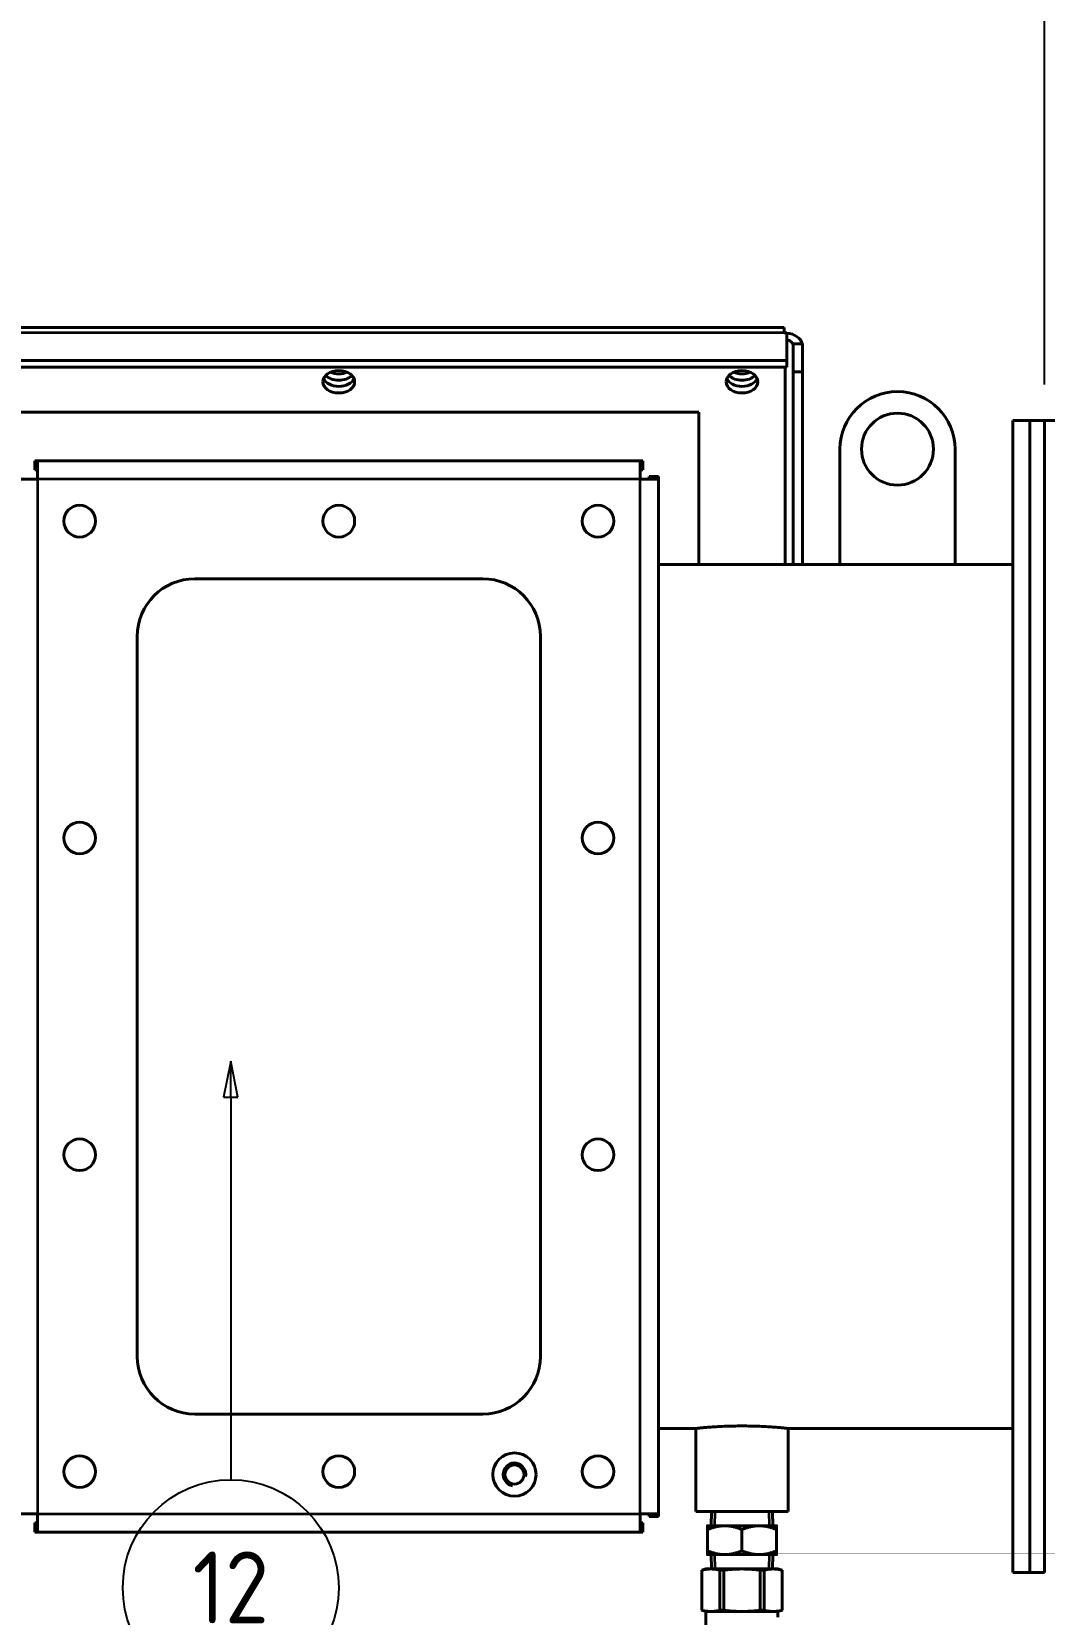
# Model space of a CAD drawing. Header units: millimetres. Extents: x 0 to 5945, y 0 to 4205.
# Drawn here: x 1741 to 2093, y 1579 to 2129 of the extents above; entities that cross this region are included whole.
import ezdxf

# ---------------------------------------------------------------- set-up
doc = ezdxf.new("R2010")
doc.units = ezdxf.units.MM
doc.header["$LTSCALE"] = 5
for name, color, linetype, lineweight in [('가시적인 것(ISO)', 3, 'Continuous', 40), ('가시적인 좁은 것(ISO)', 3, 'Continuous', 35), ('기호(ISO)', 5, 'Continuous', 25), ('치수(ISO)', 2, 'Continuous', 25)]:
    doc.layers.add(name, color=color, linetype=linetype, lineweight=lineweight)
doc.styles.add('부품번호텍스트_PSTEK_POSCO', font='isocp.shx')
doc.styles.add('치수 텍스트_PSTEK_POSCO', font='isocp.shx')
doc.dimstyles.new('치수_PSTEK_POSCO', dxfattribs={"dimscale": 5, "dimtxt": 3.5, "dimasz": 2.5, "dimexe": 2, "dimexo": 2.5, "dimgap": 1, "dimtad": 1, "dimrnd": 1e-08, "dimdsep": 46, "dimtxsty": '치수 텍스트_PSTEK_POSCO', "dimcen": 0.09, "dimdle": 10, "dimclrd": 7, "dimclre": 7, "dimclrt": 2, "dimadec": 1, "dimazin": 2, "dimtfac": 1, "dimtmove": 0, "dimatfit": 3, "dimfxl": 0, "dimtolj": 1, "dimlwd": -1, "dimlwe": -1, "dimarcsym": 0})

# ---------------------------------------------------------------- blocks, each defined once
blk = doc.blocks.new('*D24')
at = {"layer": 'Defpoints', "color": 0}
for p in [(2249.17, 2488.72), (2249.17, 2340.92), (2093.17, 1993.72)]:
    blk.add_point(p, dxfattribs=at)
at = {"layer": '치수(ISO)', "color": 7}
for p, q in [((2093.17, 2006.22), (2093.17, 2498.72)), ((2249.17, 2353.42), (2249.17, 2498.72)), ((2105.67, 2488.72), (2236.67, 2488.72))]:
    blk.add_line(p, q, dxfattribs=at)
for points in [[(2105.67, 2490.8), (2105.67, 2486.64), (2093.17, 2488.72)], [(2236.67, 2490.8), (2236.67, 2486.64), (2249.17, 2488.72)]]:
    blk.add_solid(points, dxfattribs=at)
at = {"layer": '치수(ISO)', "color": 2, "insert": (2156.73, 2502.47), "char_height": 17.5, "attachment_point": 4, "style": '치수 텍스트_PSTEK_POSCO'}
blk.add_mtext('\\A1;156', dxfattribs=at)
blk = doc.blocks.new('*D26')
at = {"layer": 'Defpoints', "color": 0}
for p in [(2093.17, 2488.72), (1597.17, 1993.72), (2093.17, 1993.72)]:
    blk.add_point(p, dxfattribs=at)
at = {"layer": '치수(ISO)', "color": 7}
for p, q in [((1597.17, 2006.22), (1597.17, 2498.72)), ((2093.17, 2006.22), (2093.17, 2498.72)), ((1609.67, 2488.72), (2080.67, 2488.72))]:
    blk.add_line(p, q, dxfattribs=at)
for points in [[(1609.67, 2490.8), (1609.67, 2486.64), (1597.17, 2488.72)], [(2080.67, 2490.8), (2080.67, 2486.64), (2093.17, 2488.72)]]:
    blk.add_solid(points, dxfattribs=at)
at = {"layer": '치수(ISO)', "color": 2, "insert": (1828.08, 2502.47), "char_height": 17.5, "attachment_point": 4, "style": '치수 텍스트_PSTEK_POSCO'}
blk.add_mtext('\\A1;496', dxfattribs=at)
blk = doc.blocks.new('품번기호8')
at = {"layer": '기호(ISO)', "color": 7}
for p, q in [((362.13, 354.24), (361.63, 351.74)), ((362.13, 351.74), (362.13, 354.24)), ((362.63, 351.74), (362.13, 354.24)), ((361.63, 351.74), (362.63, 351.74)), ((362.13, 351.74), (362.13, 325.18))]:
    blk.add_line(p, q, dxfattribs=at)
at = {"layer": '기호(ISO)', "color": 7, "flags": 128}
blk.add_lwpolyline([(362.63, 351.74), (362.13, 354.24)], dxfattribs=at)
at = {"layer": '기호(ISO)'}
blk.add_circle((362.13, 317.68), 7.5, dxfattribs=at)
at = {"layer": '기호(ISO)', "color": 7}
blk.add_solid([(362.63, 351.74), (362.13, 354.24), (361.63, 351.74), (362.63, 351.74)], dxfattribs=at)
at = {"layer": '기호(ISO)', "color": 7, "insert": (362.13, 317.7), "char_height": 5, "attachment_point": 5, "style": '부품번호텍스트_PSTEK_POSCO'}
blk.add_mtext('12', dxfattribs=at)
blk = doc.blocks.new('*D76')
at = {"layer": 'Defpoints', "color": 0}
for p in [(2361.67, 2175.22), (1501.92, 1370.22), (2361.67, 1370.22)]:
    blk.add_point(p, dxfattribs=at)
at = {"layer": '치수(ISO)', "color": 7}
for p, q in [((2349.17, 2175.22), (1491.92, 2175.22)), ((1501.92, 2162.72), (1501.92, 1382.72)), ((2349.17, 1370.22), (1491.92, 1370.22))]:
    blk.add_line(p, q, dxfattribs=at)
for points in [[(1499.83, 2162.72), (1504, 2162.72), (1501.92, 2175.22)], [(1499.83, 1382.72), (1504, 1382.72), (1501.92, 1370.22)]]:
    blk.add_solid(points, dxfattribs=at)
at = {"layer": '치수(ISO)', "color": 2, "insert": (1488.17, 1756.61), "char_height": 17.5, "attachment_point": 4, "rotation": 90, "style": '치수 텍스트_PSTEK_POSCO'}
blk.add_mtext('\\A1;805', dxfattribs=at)

msp = doc.modelspace()

# ---------------------------------------------------------------- linework, layer by layer
at = {"layer": '가시적인 것(ISO)'}
for p, q in [((1693.568, 2025.971), (2002.768, 2025.971)), ((2002.768, 2024.097), (2002.768, 2025.971)), ((2002.768, 2024.097), (2003.705, 2024.097)), ((2003.705, 2024.097), (2003.705, 2014.48)), ((2005.968, 2020.234), (2005.968, 2010.617)), ((2005.968, 2020.234), (2009.168, 2020.234)), ((2009.168, 2010.617), (2009.168, 2020.234)), ((2003.705, 2014.48), (1692.63, 2014.48)), ((2003.705, 2012.217), (1692.63, 2012.217)), ((2003.168, 1943.721), (2003.168, 2012.217)), ((2003.705, 2012.217), (2003.705, 2014.48)), ((2005.968, 2010.617), (2009.168, 2010.617)), ((2005.968, 1943.721), (2005.968, 2010.617)), ((2009.168, 1943.721), (2009.168, 2010.617)), ((1973.168, 1996.519), (1723.168, 1996.519)), ((1973.168, 1996.519), (1973.168, 1943.721)), ((2082.168, 1993.721), (2082.168, 1593.721)), ((2088.168, 1993.721), (2082.168, 1993.721)), ((2088.168, 1993.721), (2088.168, 1593.721)), ((2088.168, 1993.721), (2088.168, 1593.721)), ((2088.168, 1993.721), (2093.168, 1993.721)), ((2093.168, 1993.721), (2093.168, 1593.721)), ((2099.168, 1993.721), (2093.168, 1993.721)), ((2093.168, 1593.721), (2093.168, 1993.721)), ((2022.168, 1983.721), (2022.168, 1943.721)), ((2062.168, 1943.721), (2062.168, 1983.721)), ((1743.568, 1979.721), (1742.63, 1979.721)), ((1742.63, 1976.521), (1742.63, 1979.721)), ((1743.568, 1979.721), (1952.768, 1979.721)), ((1743.568, 1979.721), (1743.568, 1973.321)), ((1952.768, 1973.321), (1952.768, 1979.721)), ((1953.705, 1979.721), (1952.768, 1979.721)), ((1953.705, 1976.521), (1953.705, 1979.721)), ((1743.568, 1973.321), (1737.168, 1973.321)), ((1743.568, 1976.521), (1742.63, 1976.521)), ((1743.168, 1973.321), (1743.168, 1973.721)), ((1743.168, 1973.721), (1743.568, 1973.721)), ((1952.768, 1976.521), (1953.705, 1976.521)), ((1952.768, 1973.721), (1953.168, 1973.721)), ((1959.168, 1973.321), (1952.768, 1973.321)), ((1953.168, 1973.721), (1953.168, 1973.321)), ((1955.968, 1973.321), (1955.968, 1974.258)), ((1955.968, 1974.258), (1959.168, 1974.258)), ((1959.168, 1973.321), (1959.168, 1974.258)), ((1959.168, 1973.321), (1959.168, 1614.121)), ((2082.168, 1943.721), (1959.168, 1943.721)), ((2062.168, 1943.721), (2022.168, 1943.721)), ((1798.168, 1938.721), (1898.168, 1938.721)), ((1778.168, 1668.721), (1778.168, 1918.721)), ((1918.168, 1918.721), (1918.168, 1668.721)), ((1898.168, 1648.721), (1798.168, 1648.721)), ((1972.168, 1643.721), (1959.168, 1643.721)), ((1972.168, 1643.721), (1972.168, 1614.921)), ((2004.168, 1643.721), (2004.168, 1614.921)), ((2082.168, 1643.721), (2004.168, 1643.721)), ((1737.168, 1614.121), (1743.568, 1614.121)), ((1743.568, 1610.921), (1742.63, 1610.921)), ((1742.63, 1610.921), (1742.63, 1607.721)), ((1743.168, 1613.721), (1743.168, 1614.121)), ((1743.568, 1613.721), (1743.168, 1613.721)), ((1743.568, 1614.121), (1743.568, 1607.721)), ((1952.768, 1607.721), (1952.768, 1614.121)), ((1952.768, 1614.121), (1959.168, 1614.121)), ((1953.168, 1613.721), (1952.768, 1613.721)), ((1952.768, 1610.921), (1953.705, 1610.921)), ((1953.168, 1614.121), (1953.168, 1613.721)), ((1953.705, 1610.921), (1953.705, 1607.721)), ((1955.968, 1614.121), (1955.968, 1613.184)), ((1955.968, 1613.184), (1959.168, 1613.184)), ((1959.168, 1613.184), (1959.168, 1614.121)), ((1972.168, 1614.921), (2004.168, 1614.921)), ((1977.603, 1614.921), (1977.447, 1609.921)), ((1998.732, 1614.921), (1998.889, 1609.921)), ((1742.63, 1607.721), (1743.568, 1607.721)), ((1952.768, 1607.721), (1743.568, 1607.721)), ((1952.768, 1607.721), (1953.705, 1607.721)), ((1982.168, 1609.921), (1976.168, 1609.921)), ((1976.168, 1601.221), (1976.168, 1608.621)), ((1994.168, 1609.921), (1982.168, 1609.921)), ((1988.168, 1601.221), (1988.168, 1608.621)), ((2000.168, 1609.921), (1994.168, 1609.921)), ((2000.168, 1608.621), (2000.168, 1601.221)), ((1982.168, 1599.921), (1976.168, 1599.921)), ((1977.603, 1594.921), (1977.447, 1599.921)), ((1994.168, 1599.921), (1982.168, 1599.921)), ((2000.168, 1599.921), (1994.168, 1599.921)), ((1998.732, 1594.921), (1998.889, 1599.921)), ((1975.668, 1594.921), (1974.168, 1594.519)), ((1974.19, 1594.519), (1974.168, 1594.519)), ((1974.168, 1594.519), (1974.168, 1580.573)), ((1974.19, 1594.519), (1974.19, 1580.573)), ((1977.342, 1594.921), (1975.668, 1594.921)), ((1988.168, 1594.921), (1977.342, 1594.921)), ((1980.495, 1580.573), (1980.495, 1594.519)), ((1981.863, 1594.519), (1980.495, 1594.519)), ((1981.863, 1594.519), (1981.863, 1580.573)), ((1998.993, 1594.921), (1988.168, 1594.921)), ((1994.472, 1580.573), (1994.472, 1594.519)), ((1995.84, 1594.519), (1994.472, 1594.519)), ((1995.84, 1594.519), (1995.84, 1580.573)), ((2000.668, 1594.921), (1998.993, 1594.921)), ((2000.668, 1594.921), (2002.168, 1594.519)), ((2002.145, 1580.573), (2002.145, 1594.519)), ((2002.168, 1594.519), (2002.145, 1594.519)), ((2002.168, 1594.519), (2002.168, 1580.573)), ((2088.168, 1593.721), (2082.168, 1593.721)), ((2088.168, 1593.721), (2093.168, 1593.721)), ((1974.19, 1580.573), (1974.168, 1580.573)), ((1975.668, 1580.171), (1974.168, 1580.573)), ((1977.342, 1580.171), (1975.668, 1580.171)), ((1975.668, 1580.171), (1975.668, 1573.131)), ((1988.168, 1580.171), (1977.342, 1580.171)), ((1981.863, 1580.573), (1980.495, 1580.573)), ((1998.993, 1580.171), (1988.168, 1580.171)), ((1995.84, 1580.573), (1994.472, 1580.573)), ((2000.668, 1580.171), (1998.993, 1580.171)), ((2000.668, 1580.171), (2002.168, 1580.573)), ((2000.668, 1580.171), (2000.668, 1578.171)), ((2002.168, 1580.573), (2002.145, 1580.573))]:
    msp.add_line(p, q, dxfattribs=at)
for centre, radius in [((2042.168, 1983.721), 12.5), ((1758.168, 1958.721), 5.5), ((1848.168, 1958.721), 5.5), ((1938.168, 1958.721), 5.5), ((1758.168, 1848.721), 5.5), ((1938.168, 1848.721), 5.5), ((1758.168, 1738.721), 5.5), ((1938.168, 1738.721), 5.5), ((1758.168, 1628.721), 5.5), ((1848.168, 1628.721), 5.5), ((1909.168, 1627.721), 7.5), ((1938.168, 1628.721), 5.5), ((1909.168, 1627.721), 3.323)]:
    msp.add_circle(centre, radius, dxfattribs=at)
for centre, start, end in [((2042.168, 1983.721), 0, 180), ((1798.168, 1918.721), 90, 180), ((1898.168, 1918.721), 0, 90), ((1798.168, 1668.721), 180, 270), ((1898.168, 1668.721), 270, 0)]:
    msp.add_arc(centre, 20, start, end, dxfattribs=at)
for centre, major_axis, start_param, end_param in [((2002.768, 2019.571), (6.4, 0), 0.1469752, 1.4238211), ((2002.768, 2019.571), (3.2, 0), 0, 1.273545), ((1848.168, 2009.389), (-5.5, 0), 0.2951769, 2.8464158), ((1848.168, 2009.389), (5.5, 0), 3.4367695, 5.9880084), ((1848.168, 2011.51), (5.5, 0), 3.7403741, 5.6844038), ((1848.168, 2011.51), (-5.5, 0), 0.5987815, 2.5428112), ((1848.168, 2013.773), (5.5, 0), 4.1662677, 5.2585103), ((1988.168, 2009.389), (-5.5, 0), 0.2951769, 2.8464158), ((1988.168, 2009.389), (5.5, 0), 3.4367695, 5.9880084), ((1988.168, 2011.51), (5.5, 0), 3.7403741, 5.6844038), ((1988.168, 2011.51), (-5.5, 0), 0.5987815, 2.5428112), ((1988.168, 2013.773), (5.5, 0), 4.1662677, 5.2585103)]:
    msp.add_ellipse(centre, major_axis=major_axis, ratio=0.7071068, start_param=start_param, end_param=end_param, dxfattribs=at)
for centre in [(1848.168, 2007.126), (1988.168, 2007.126)]:
    msp.add_ellipse(centre, major_axis=(-5.5, 0), ratio=0.7071068, dxfattribs=at)
for points, knots in [([(1972.168, 1643.721), (1972.206, 1643.725), (1972.264, 1643.732), (1972.669, 1643.774), (1972.978, 1643.806), (1973.795, 1643.887), (1974.303, 1643.935), (1975.478, 1644.039), (1976.144, 1644.095), (1977.564, 1644.202), (1978.366, 1644.258), (1980.112, 1644.362), (1981.057, 1644.411), (1983.028, 1644.492), (1984.056, 1644.524), (1986.123, 1644.567), (1987.162, 1644.577), (1988.168, 1644.577)], [7.2382973, 7.2382973, 7.2382973, 7.2382973, 7.5398924, 7.5398924, 7.8414874, 7.8414874, 8.1430825, 8.1430825, 8.4446776, 8.4446776, 8.7462739, 8.7462739, 9.0478703, 9.0478703, 9.3494667, 9.3494667, 9.6510631, 9.6510631, 9.6510631, 9.6510631]), ([(1988.168, 1644.577), (1989.173, 1644.577), (1990.212, 1644.567), (1992.279, 1644.524), (1993.307, 1644.492), (1995.278, 1644.411), (1996.223, 1644.362), (1997.969, 1644.258), (1998.771, 1644.202), (2000.191, 1644.095), (2000.857, 1644.039), (2002.032, 1643.935), (2002.54, 1643.887), (2003.357, 1643.806), (2003.666, 1643.774), (2004.071, 1643.732), (2004.129, 1643.725), (2004.168, 1643.721)], [0, 0, 0, 0, 0.3015964, 0.3015964, 0.6031928, 0.6031928, 0.9047892, 0.9047892, 1.2063855, 1.2063855, 1.5079806, 1.5079806, 1.8095757, 1.8095757, 2.1111707, 2.1111707, 2.4127658, 2.4127658, 2.4127658, 2.4127658])]:
    msp.add_open_spline(points, degree=3, knots=knots, dxfattribs=at)
for points, weights in [([(1976.168, 1609.921), (1976.168, 1609.921), (1976.168, 1608.621)], [1, 1.04314139574, 1.01001874936]), ([(1976.168, 1608.621), (1979.383, 1609.921), (1982.168, 1609.921)], [1.01001874936, 1.04314139574, 1]), ([(1982.168, 1609.921), (1984.952, 1609.921), (1988.168, 1608.621)], [1, 1.04314139574, 1.01001874936]), ([(1988.168, 1608.621), (1991.383, 1609.921), (1994.168, 1609.921)], [1.01001874936, 1.04314139574, 1]), ([(1994.168, 1609.921), (1996.952, 1609.921), (2000.168, 1608.621)], [1, 1.04314139574, 1.01001874936]), ([(2000.168, 1608.621), (2000.168, 1609.921), (2000.168, 1609.921)], [1.01001874936, 1.04314139574, 1]), ([(1982.168, 1599.921), (1979.383, 1599.921), (1976.168, 1601.221)], [1, 1.04314139574, 1.01001874936]), ([(1976.168, 1601.221), (1976.168, 1599.921), (1976.168, 1599.921)], [1.01001874936, 1.04314139574, 1]), ([(1988.168, 1601.221), (1984.952, 1599.921), (1982.168, 1599.921)], [1.01001874936, 1.04314139574, 1]), ([(1994.168, 1599.921), (1991.383, 1599.921), (1988.168, 1601.221)], [1, 1.04314139574, 1.01001874936]), ([(2000.168, 1601.221), (1996.952, 1599.921), (1994.168, 1599.921)], [1.01001874936, 1.04314139574, 1]), ([(2000.168, 1599.921), (2000.168, 1599.921), (2000.168, 1601.221)], [1, 1.04314139574, 1.01001874936]), ([(1977.342, 1594.921), (1975.855, 1594.921), (1974.19, 1594.519)], [3.35119200881, 3.35119200881, 3.1615018951]), ([(1980.495, 1594.519), (1978.829, 1594.921), (1977.342, 1594.921)], [3.1615018951, 3.35119200881, 3.35119200881]), ([(1981.863, 1594.519), (1985.194, 1594.921), (1988.168, 1594.921)], [3.1615018951, 3.35119200881, 3.35119200881]), ([(1988.168, 1594.921), (1991.141, 1594.921), (1994.472, 1594.519)], [3.35119200881, 3.35119200881, 3.1615018951]), ([(1998.993, 1594.921), (1997.506, 1594.921), (1995.84, 1594.519)], [3.35119200881, 3.35119200881, 3.1615018951]), ([(2002.145, 1594.519), (2000.48, 1594.921), (1998.993, 1594.921)], [3.1615018951, 3.35119200881, 3.35119200881]), ([(1974.19, 1580.573), (1975.855, 1580.171), (1977.342, 1580.171)], [3.1615018951, 3.35119200881, 3.35119200881]), ([(1977.342, 1580.171), (1978.829, 1580.171), (1980.495, 1580.573)], [3.35119200881, 3.35119200881, 3.1615018951]), ([(1981.863, 1580.573), (1985.194, 1580.171), (1988.168, 1580.171)], [3.1615018951, 3.35119200881, 3.35119200881]), ([(1988.168, 1580.171), (1991.141, 1580.171), (1994.472, 1580.573)], [3.35119200881, 3.35119200881, 3.1615018951]), ([(1995.84, 1580.573), (1997.506, 1580.171), (1998.993, 1580.171)], [3.1615018951, 3.35119200881, 3.35119200881]), ([(1998.993, 1580.171), (2000.48, 1580.171), (2002.145, 1580.573)], [3.35119200881, 3.35119200881, 3.1615018951])]:
    msp.add_rational_spline(points, weights, degree=2, dxfattribs=at)
at = {"layer": '가시적인 좁은 것(ISO)'}
for p, q in [((2002.768, 2024.097), (1693.568, 2024.097)), ((1743.568, 1973.321), (1743.568, 1614.121)), ((1952.768, 1973.321), (1743.568, 1973.321)), ((1952.768, 1614.121), (1952.768, 1973.321)), ((1743.568, 1614.121), (1952.768, 1614.121)), ((1978.765, 1614.921), (1978.609, 1609.921)), ((1997.726, 1609.921), (1997.57, 1614.921)), ((1978.609, 1599.921), (1978.765, 1594.921)), ((1997.57, 1594.921), (1997.726, 1599.921))]:
    msp.add_line(p, q, dxfattribs=at)
msp.add_arc((1909.168, 1627.721), 4, 350, 260, dxfattribs=at)

# ---------------------------------------------------------------- block references
at = {"layer": '기호(ISO)', "xscale": 5, "yscale": 5, "zscale": 5}
msp.add_blockref('품번기호8', (0, 0), dxfattribs=at)

# ---------------------------------------------------------------- dimensions: what is measured, and where the dimension line sits
at = {"layer": '치수(ISO)', "color": 7}
for base, p1, p2, angle, picture, middle in [((2093.168, 2488.721), (1597.168, 1993.721), (2093.168, 1993.721), 180, '*D26', (1845.168, 2488.721)), ((2249.168, 2488.721), (2093.168, 1993.721), (2249.168, 2340.921), 180, '*D24', (2171.168, 2488.721)), ((1501.916, 1370.221), (2361.668, 2175.221), (2361.668, 1370.221), 90, '*D76', (1501.916, 1772.721))]:
    dim = msp.add_linear_dim(base=base, p1=p1, p2=p2, angle=angle, dimstyle='치수_PSTEK_POSCO', override={"dimdec": 2, "dimtp": 0, "dimtm": 0, "dimtdec": 2, "dimtofl": 0, "dimatfit": 1}, dxfattribs=at)
    dim.commit()
    dim.dimension.update_dxf_attribs({"geometry": picture, "text_midpoint": middle, "dimtype": 160})

doc.saveas('drawing.dxf')
